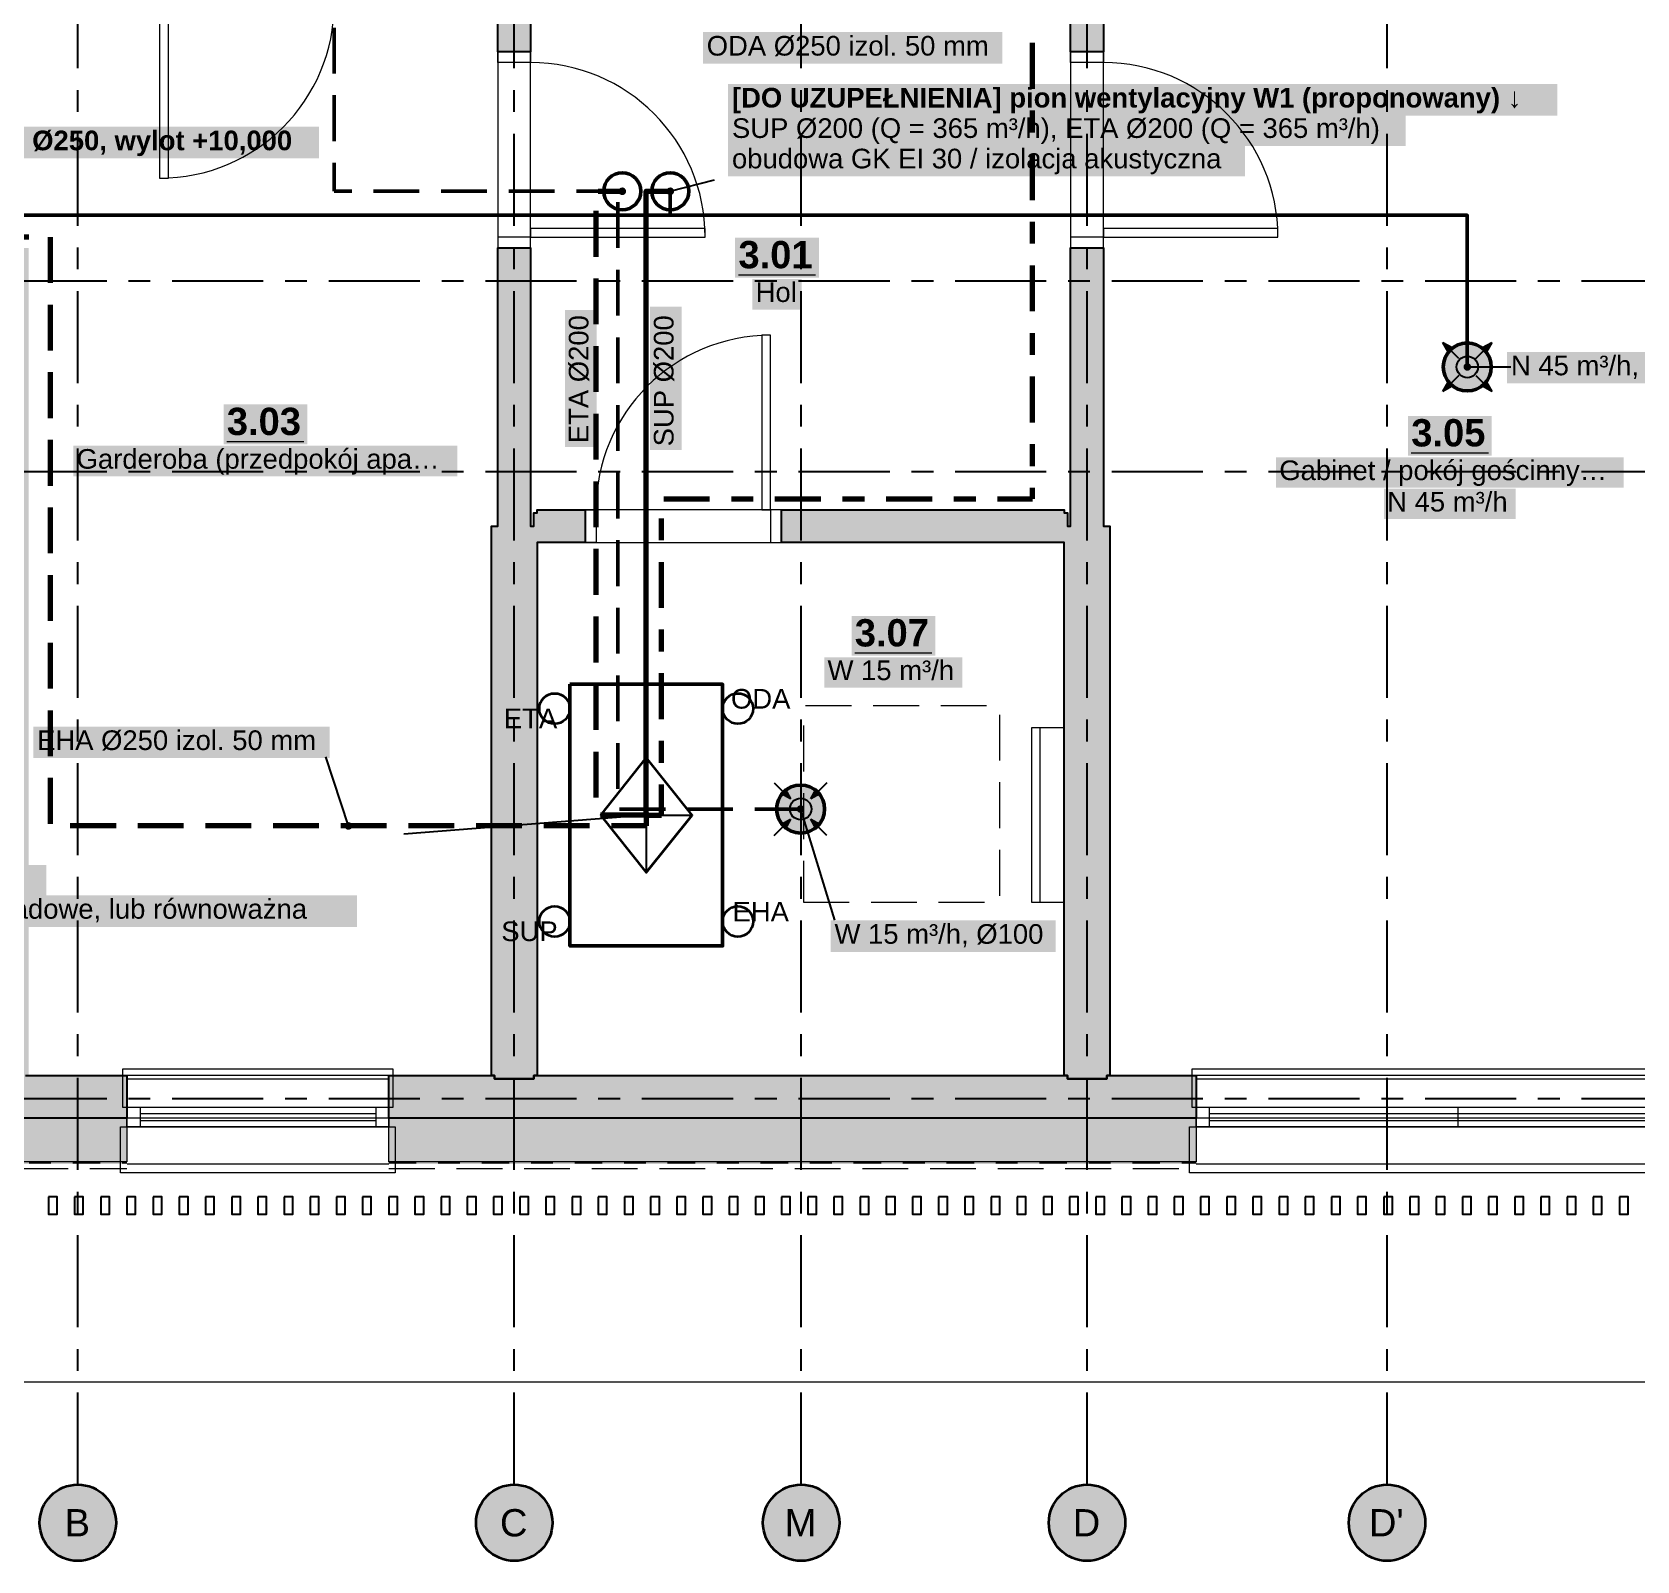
# Model space of a CAD drawing. Header units: metres. Extents: x -3.2 to 60.6, y -2.1 to 10.4.
# Drawn here: x 45.69 to 53.04, y -2.12 to 4.89 of the extents above; entities that cross this region are included whole.
import ezdxf

# ---------------------------------------------------------------- set-up
doc = ezdxf.new("R2010")
doc.units = ezdxf.units.M
for name, pattern in [('KRESKOWA', [5.25, 4.2, -1.05]), ('PUNKTOWA', [10.5, 8.4, -1.05, 0, -1.05]), ('PUNKTOWA_KROTKA', [6.3, 4.2, -1.05, 0, -1.05])]:
    doc.linetypes.add(name, pattern=pattern)
doc.layers.add('A-MASKA', color=7, linetype='Continuous', lineweight=18)
doc.layers.add('S-OPISY', color=2, linetype='Continuous', lineweight=25)
for name, color, linetype, lineweight, true_color in [('I-BRAKI', 6, 'KRESKOWA', 25, 0xb0008a), ('I-OSIE', 8, 'PUNKTOWA', 18, 0x7a7a7a), ('I-PODKLAD', 8, 'Continuous', 18, 0x9a9a9a), ('I-PODKLAD-SCIANY', 8, 'Continuous', 25, 0x6e6e6e), ('I-PODKLAD-WYPELN', 254, 'Continuous', 18, 0xe6e6e6), ('I-POMIESZCZENIA', 8, 'Continuous', 25, 0x4a4a4a), ('S-WENT', 3, 'Continuous', 35, 0x008a00)]:
    doc.layers.add(name, color=color, linetype=linetype, lineweight=lineweight, true_color=true_color)
doc.styles.add('PL_ARIAL', font='arial.ttf')
doc.styles.add('PL_ARIAL_B', font='arialbd.ttf')

msp = doc.modelspace()

# ---------------------------------------------------------------- hatches: boundary and pattern name
at = {"layer": 'A-MASKA', "true_color": 0xffffff}
for points in [[(48.7595, 4.7449), (50.1322, 4.7449), (50.1322, 4.8897), (48.7595, 4.8897)], [(48.8753, 4.5068), (52.675, 4.5068), (52.675, 4.6516), (48.8753, 4.6516)], [(48.8753, 4.3673), (51.9809, 4.3673), (51.9809, 4.5121), (48.8753, 4.5121)], [(44.006, 4.3108), (47.0009, 4.3108), (47.0009, 4.4556), (44.006, 4.4556)], [(48.8753, 4.2278), (51.2445, 4.2278), (51.2445, 4.3726), (48.8753, 4.3726)], [(48.9074, 3.7645), (49.291, 3.7645), (49.291, 3.947), (48.9074, 3.947)], [(48.9861, 3.6177), (49.2124, 3.6177), (49.2124, 3.7575), (48.9861, 3.7575)], [(48.2723, 2.9876), (48.2723, 3.6164), (48.1275, 3.6164), (48.1275, 2.9876)], [(48.6623, 2.973), (48.6623, 3.631), (48.5175, 3.631), (48.5175, 2.973)], [(52.4453, 3.279), (53.4473, 3.279), (53.4473, 3.4238), (52.4453, 3.4238)], [(46.5628, 2.9999), (46.9464, 2.9999), (46.9464, 3.1824), (46.5628, 3.1824)], [(51.9909, 2.9477), (52.3745, 2.9477), (52.3745, 3.1302), (51.9909, 3.1302)], [(45.8743, 2.8531), (47.6349, 2.8531), (47.6349, 2.9929), (45.8743, 2.9929)], [(51.386, 2.8009), (52.9794, 2.8009), (52.9794, 2.9407), (51.386, 2.9407)], [(51.8806, 2.6569), (52.4848, 2.6569), (52.4848, 2.7967), (51.8806, 2.7967)], [(49.4407, 2.0306), (49.8243, 2.0306), (49.8243, 2.2131), (49.4407, 2.2131)], [(49.3159, 1.8838), (49.9491, 1.8838), (49.9491, 2.0236), (49.3159, 2.0236)], [(45.6907, 1.5608), (47.049, 1.5608), (47.049, 1.7056), (45.6907, 1.7056)], [(41.7016, 0.9268), (45.7503, 0.9268), (45.7503, 1.0716), (41.7016, 1.0716)], [(41.7016, 0.7873), (47.1749, 0.7873), (47.1749, 0.9321), (41.7016, 0.9321)], [(49.3453, 0.6724), (50.3763, 0.6724), (50.3763, 0.8172), (49.3453, 0.8172)]]:
    msp.add_hatch(color=7, dxfattribs=at).paths.add_polyline_path(points)
at = {"layer": 'I-BRAKI', "true_color": 0xb0008a}
msp.add_hatch(color=7, dxfattribs=at).paths.add_polyline_path([(48.6275, 4.16), (48.6269, 4.1645), (48.6252, 4.1687), (48.6224, 4.1724), (48.6187, 4.1752), (48.6145, 4.1769), (48.61, 4.1775), (48.6055, 4.1769), (48.6012, 4.1752), (48.5976, 4.1724), (48.5948, 4.1687), (48.5931, 4.1645), (48.5925, 4.16), (48.5931, 4.1555), (48.5948, 4.1512), (48.5976, 4.1476), (48.6012, 4.1448), (48.6055, 4.1431), (48.61, 4.1425), (48.6145, 4.1431), (48.6187, 4.1448), (48.6224, 4.1476), (48.6252, 4.1512), (48.6269, 4.1555)])
at = {"layer": 'I-OSIE', "true_color": 0xffffff}
for points in [[(46.07, -1.945), (46.0685, -1.9222), (46.064, -1.8997), (46.0567, -1.878), (46.0466, -1.8575), (46.0338, -1.8385), (46.0187, -1.8213), (46.0015, -1.8062), (45.9825, -1.7934), (45.962, -1.7833), (45.9403, -1.776), (45.9178, -1.7715), (45.895, -1.77), (45.8722, -1.7715), (45.8497, -1.776), (45.828, -1.7833), (45.8075, -1.7934), (45.7885, -1.8062), (45.7713, -1.8213), (45.7562, -1.8385), (45.7434, -1.8575), (45.7333, -1.878), (45.726, -1.8997), (45.7215, -1.9222), (45.72, -1.945), (45.7215, -1.9678), (45.726, -1.9903), (45.7333, -2.012), (45.7434, -2.0325), (45.7562, -2.0515), (45.7713, -2.0687), (45.7885, -2.0838), (45.8075, -2.0966), (45.828, -2.1067), (45.8497, -2.114), (45.8722, -2.1185), (45.895, -2.12), (45.9178, -2.1185), (45.9403, -2.114), (45.962, -2.1067), (45.9825, -2.0966), (46.0015, -2.0838), (46.0187, -2.0687), (46.0338, -2.0515), (46.0466, -2.0325), (46.0567, -2.012), (46.064, -1.9903), (46.0685, -1.9678)], [(48.07, -1.945), (48.0685, -1.9222), (48.064, -1.8997), (48.0567, -1.878), (48.0466, -1.8575), (48.0338, -1.8385), (48.0187, -1.8213), (48.0015, -1.8062), (47.9825, -1.7934), (47.962, -1.7833), (47.9403, -1.776), (47.9178, -1.7715), (47.895, -1.77), (47.8722, -1.7715), (47.8497, -1.776), (47.828, -1.7833), (47.8075, -1.7934), (47.7885, -1.8062), (47.7713, -1.8213), (47.7562, -1.8385), (47.7434, -1.8575), (47.7333, -1.878), (47.726, -1.8997), (47.7215, -1.9222), (47.72, -1.945), (47.7215, -1.9678), (47.726, -1.9903), (47.7333, -2.012), (47.7434, -2.0325), (47.7562, -2.0515), (47.7713, -2.0687), (47.7885, -2.0838), (47.8075, -2.0966), (47.828, -2.1067), (47.8497, -2.114), (47.8722, -2.1185), (47.895, -2.12), (47.9178, -2.1185), (47.9403, -2.114), (47.962, -2.1067), (47.9825, -2.0966), (48.0015, -2.0838), (48.0187, -2.0687), (48.0338, -2.0515), (48.0466, -2.0325), (48.0567, -2.012), (48.064, -1.9903), (48.0685, -1.9678)], [(49.385, -1.945), (49.3835, -1.9222), (49.379, -1.8997), (49.3717, -1.878), (49.3616, -1.8575), (49.3488, -1.8385), (49.3337, -1.8213), (49.3165, -1.8062), (49.2975, -1.7934), (49.277, -1.7833), (49.2553, -1.776), (49.2328, -1.7715), (49.21, -1.77), (49.1872, -1.7715), (49.1647, -1.776), (49.143, -1.7833), (49.1225, -1.7934), (49.1035, -1.8062), (49.0863, -1.8213), (49.0712, -1.8385), (49.0584, -1.8575), (49.0483, -1.878), (49.041, -1.8997), (49.0365, -1.9222), (49.035, -1.945), (49.0365, -1.9678), (49.041, -1.9903), (49.0483, -2.012), (49.0584, -2.0325), (49.0712, -2.0515), (49.0863, -2.0687), (49.1035, -2.0838), (49.1225, -2.0966), (49.143, -2.1067), (49.1647, -2.114), (49.1872, -2.1185), (49.21, -2.12), (49.2328, -2.1185), (49.2553, -2.114), (49.277, -2.1067), (49.2975, -2.0966), (49.3165, -2.0838), (49.3337, -2.0687), (49.3488, -2.0515), (49.3616, -2.0325), (49.3717, -2.012), (49.379, -1.9903), (49.3835, -1.9678)], [(50.695, -1.945), (50.6935, -1.9222), (50.689, -1.8997), (50.6817, -1.878), (50.6716, -1.8575), (50.6588, -1.8385), (50.6437, -1.8213), (50.6265, -1.8062), (50.6075, -1.7934), (50.587, -1.7833), (50.5653, -1.776), (50.5428, -1.7715), (50.52, -1.77), (50.4972, -1.7715), (50.4747, -1.776), (50.453, -1.7833), (50.4325, -1.7934), (50.4135, -1.8062), (50.3963, -1.8213), (50.3812, -1.8385), (50.3684, -1.8575), (50.3583, -1.878), (50.351, -1.8997), (50.3465, -1.9222), (50.345, -1.945), (50.3465, -1.9678), (50.351, -1.9903), (50.3583, -2.012), (50.3684, -2.0325), (50.3812, -2.0515), (50.3963, -2.0687), (50.4135, -2.0838), (50.4325, -2.0966), (50.453, -2.1067), (50.4747, -2.114), (50.4972, -2.1185), (50.52, -2.12), (50.5428, -2.1185), (50.5653, -2.114), (50.587, -2.1067), (50.6075, -2.0966), (50.6265, -2.0838), (50.6437, -2.0687), (50.6588, -2.0515), (50.6716, -2.0325), (50.6817, -2.012), (50.689, -1.9903), (50.6935, -1.9678)], [(52.07, -1.945), (52.0685, -1.9222), (52.064, -1.8997), (52.0567, -1.878), (52.0466, -1.8575), (52.0338, -1.8385), (52.0187, -1.8213), (52.0015, -1.8062), (51.9825, -1.7934), (51.962, -1.7833), (51.9403, -1.776), (51.9178, -1.7715), (51.895, -1.77), (51.8722, -1.7715), (51.8497, -1.776), (51.828, -1.7833), (51.8075, -1.7934), (51.7885, -1.8062), (51.7713, -1.8213), (51.7562, -1.8385), (51.7434, -1.8575), (51.7333, -1.878), (51.726, -1.8997), (51.7215, -1.9222), (51.72, -1.945), (51.7215, -1.9678), (51.726, -1.9903), (51.7333, -2.012), (51.7434, -2.0325), (51.7562, -2.0515), (51.7713, -2.0687), (51.7885, -2.0838), (51.8075, -2.0966), (51.828, -2.1067), (51.8497, -2.114), (51.8722, -2.1185), (51.895, -2.12), (51.9178, -2.1185), (51.9403, -2.114), (51.962, -2.1067), (51.9825, -2.0966), (52.0015, -2.0838), (52.0187, -2.0687), (52.0338, -2.0515), (52.0466, -2.0325), (52.0567, -2.012), (52.064, -1.9903), (52.0685, -1.9678)]]:
    msp.add_hatch(color=7, dxfattribs=at).paths.add_polyline_path(points)
at = {"layer": 'I-PODKLAD-WYPELN', "true_color": 0xe4e4e4}
h = msp.add_hatch(color=7, dxfattribs=at)
h.paths.add_polyline_path([(47.12, 5.02), (47.12, 5.035), (47.12, 5.035), (47.12, 5.035), (47.12, 5.035), (47.12, 5.23), (47.12, 5.23), (47.12, 5.23), (47.12, 5.23), (47.12, 5.23), (47.29, 5.23), (47.29, 6.45), (47.79, 6.45), (47.79, 8.645), (47.79, 8.645), (47.79, 8.645), (47.79, 8.645), (47.79, 8.645), (47.22, 8.645), (47.22, 8.84), (47.22, 9.05), (48.42, 9.05), (48.42, 8.84), (48.42, 8.645), (48, 8.645), (48, 8.645), (48, 8.645), (48, 5.23), (48, 5.23), (48, 5.23), (49.105, 5.23), (49.105, 5.23), (49.105, 5.23), (49.105, 5.23), (49.105, 5.23), (49.12, 5.215), (49.12, 5.215), (49.12, 5.215), (49.12, 5.215), (49.12, 5.215), (49.12, 5.215), (49.12, 5.215), (49.12, 5.215), (49.12, 5.215), (49.12, 5.215), (49.12, 5.215), (49.12, 5.215), (49.135, 5.215), (49.135, 7.47), (49.285, 7.47), (49.285, 5.215), (49.285, 5.215), (49.285, 5.215), (49.285, 5.215), (49.285, 5.215), (49.285, 5.215), (49.285, 5.035), (49.285, 5.035), (49.285, 5.035), (49.285, 5.035), (49.285, 5.035), (49.285, 5.035), (49.285, 5.035), (49.285, 5.035), (49.285, 5.035), (49.285, 5.035), (49.285, 5.035), (49.285, 5.035), (49.285, 5.035), (49.285, 5.035), (49.285, 5.035), (49.285, 5.035), (49.285, 5.035), (49.3, 5.035), (49.3, 5.035), (49.3, 5.035), (49.315, 5.02), (49.315, 5.02), (49.315, 5.02), (47.97, 5.02), (47.97, 5.02), (47.97, 5.02), (47.97, 4.8), (47.97, 4.8), (47.97, 4.8), (47.955, 4.8), (47.955, 4.8), (47.955, 4.8), (47.955, 4.8), (47.82, 4.8), (47.82, 4.8), (47.82, 4.8), (47.82, 4.8), (47.82, 4.8), (47.82, 5.02), (47.82, 5.02), (47.82, 5.02), (47.82, 5.02), (47.82, 5.02), (47.12, 5.02), (47.12, 5.02)])
h.paths.add_polyline_path([(47.79, 5.23), (47.79, 5.23), (47.79, 6.35), (47.39, 6.35), (47.39, 5.23), (47.79, 5.23), (47.79, 5.23), (47.79, 5.23)], flags=0)
h = msp.add_hatch(color=7, dxfattribs=at)
h.paths.add_polyline_path([(50.82, 5.02), (50.82, 5.02), (50.82, 5.035), (50.82, 5.035), (50.82, 5.035), (50.82, 5.035), (50.82, 5.035), (50.82, 5.035), (50.82, 5.035), (50.82, 5.035), (50.82, 5.035), (50.82, 5.035), (50.82, 5.035), (50.82, 5.035), (50.82, 5.035), (50.82, 5.035), (50.82, 5.035), (50.82, 5.035), (50.82, 5.035), (50.61, 5.035), (50.61, 5.035), (50.61, 5.035), (50.61, 5.125), (50.61, 5.125), (50.61, 5.125), (50.595, 5.125), (50.595, 4.8), (50.58, 4.8), (50.445, 4.8), (50.445, 5.125), (50.415, 5.125), (50.415, 5.125), (50.415, 5.125), (50.415, 8.645), (50.415, 8.645), (50.415, 8.645), (50.415, 8.645), (50.12, 8.645), (50.12, 8.84), (50.12, 9.05), (50.82, 9.05), (50.82, 5.425), (50.82, 5.425), (50.82, 5.425), (54.32, 5.425), (54.32, 5.425), (54.32, 5.425), (54.32, 5.425), (54.32, 3.1), (54.31, 3.1), (54.11, 3.1), (54.11, 3.1), (54.11, 3.1), (54.11, 3.1), (53.915, 3.1), (53.915, 3.1), (53.915, 3.1), (53.915, 5.02), (53.915, 5.02), (53.915, 5.02), (53.915, 5.02), (53.915, 5.02), (53.915, 5.02), (50.82, 5.02)])
h.paths.add_polyline_path([(53.93, 5.215), (53.93, 5.215), (53.93, 5.215), (53.93, 5.215), (53.93, 5.215)], flags=0)
h.paths.add_polyline_path([(54.11, 5.215), (54.11, 5.215), (54.11, 5.215), (54.11, 5.215), (54.11, 5.215), (54.11, 5.215)], flags=0)
h.paths.add_polyline_path([(50.61, 5.215), (50.61, 5.215), (50.61, 5.215), (50.61, 5.215)], flags=0)
h.paths.add_polyline_path([(50.82, 5.215), (50.82, 5.215), (50.82, 5.215), (50.82, 5.215)], flags=0)
h.paths.add_polyline_path([(50.43, 8.66), (50.43, 8.66), (50.43, 8.66), (50.43, 8.66)], flags=0)
h.paths.add_polyline_path([(50.61, 8.66), (50.61, 8.66), (50.61, 8.66), (50.61, 8.66)], flags=0)
msp.add_hatch(color=7, dxfattribs=at).paths.add_polyline_path([(45.02, -0.09), (45.02, 0.105), (45.02, 0.105), (45.02, 0.105), (45.52, 0.105), (45.52, 0.105), (45.52, 0.105), (45.52, 0.105), (45.52, 0.105), (45.52, 3.9), (45.52, 3.9), (45.52, 3.9), (45.52, 3.9), (45.52, 3.9), (45.655, 3.9), (45.655, 3.9), (45.655, 3.9), (45.67, 3.9), (45.67, 3.9), (45.67, 3.9), (45.67, 0.105), (45.67, 0.105), (45.67, 0.105), (46.12, 0.105), (46.12, 0.105), (46.12, 0.105), (46.12, -0.09), (46.12, -0.09), (46.12, -0.09), (46.12, -0.09), (46.12, -0.29), (46.12, -0.3), (45.02, -0.3), (45.02, -0.29), (45.02, -0.09), (45.02, -0.09), (45.02, -0.09)])
h = msp.add_hatch(color=7, dxfattribs=at)
h.paths.add_polyline_path([(47.32, 0.105), (47.79, 0.105), (47.79, 0.105), (47.79, 0.105), (47.79, 0.105), (47.79, 0.105), (47.79, 2.625), (47.79, 2.625), (47.79, 2.625), (47.79, 2.625), (47.79, 2.625), (47.82, 2.625), (47.82, 2.625), (47.82, 2.625), (47.82, 2.625), (47.82, 2.625), (47.82, 3.9), (47.82, 3.9), (47.82, 3.9), (47.82, 3.9), (47.82, 3.9), (47.955, 3.9), (47.955, 3.9), (47.955, 3.9), (47.97, 3.9), (47.97, 3.9), (47.97, 3.9), (47.97, 2.625), (47.97, 2.625), (47.97, 2.625), (47.985, 2.625), (47.985, 2.625), (47.985, 2.625), (47.985, 2.625), (47.985, 2.625), (47.985, 2.685), (48, 2.685), (48, 2.685), (48, 2.685), (48, 2.685), (48, 2.685), (48, 2.685), (48, 2.685), (48, 2.685), (48, 2.7), (48.22, 2.7), (48.22, 2.565), (48.22, 2.55), (48, 2.55), (48, 0.105), (48, 0.105), (48, 0.105), (50.415, 0.105), (50.415, 2.55), (49.12, 2.55), (49.12, 2.565), (49.12, 2.7), (50.415, 2.7), (50.415, 2.685), (50.415, 2.685), (50.415, 2.685), (50.415, 2.685), (50.415, 2.685), (50.415, 2.685), (50.415, 2.685), (50.415, 2.685), (50.43, 2.685), (50.43, 2.625), (50.445, 2.625), (50.445, 3.9), (50.58, 3.9), (50.595, 3.9), (50.595, 2.625), (50.61, 2.625), (50.625, 2.625), (50.625, 0.105), (51.02, 0.105), (51.02, 0.105), (51.02, 0.105), (51.02, -0.09), (51.02, -0.09), (51.02, -0.09), (51.02, -0.09), (51.02, -0.29), (51.02, -0.3), (47.32, -0.3), (47.32, -0.29), (47.32, -0.09), (47.32, -0.09), (47.32, -0.09), (47.32, -0.09), (47.32, 0.105), (47.32, 0.105)])
h.paths.add_polyline_path([(47.955, 2.625), (47.955, 2.625), (47.955, 2.625)], flags=0)
at = {"layer": 'S-OPISY', "true_color": 0x000000}
for points in [[(52.2803, 3.3545), (52.2797, 3.3591), (52.278, 3.3633), (52.2752, 3.3669), (52.2716, 3.3697), (52.2674, 3.3714), (52.2628, 3.372), (52.2583, 3.3714), (52.2541, 3.3697), (52.2505, 3.3669), (52.2477, 3.3633), (52.2459, 3.3591), (52.2453, 3.3545), (52.2459, 3.35), (52.2477, 3.3458), (52.2505, 3.3421), (52.2541, 3.3394), (52.2583, 3.3376), (52.2628, 3.337), (52.2674, 3.3376), (52.2716, 3.3394), (52.2752, 3.3421), (52.278, 3.3458), (52.2797, 3.35)], [(49.225, 1.3275), (49.2244, 1.332), (49.2227, 1.3362), (49.2199, 1.3399), (49.2162, 1.3427), (49.212, 1.3444), (49.2075, 1.345), (49.203, 1.3444), (49.1987, 1.3427), (49.1951, 1.3399), (49.1923, 1.3362), (49.1906, 1.332), (49.19, 1.3275), (49.1906, 1.323), (49.1923, 1.3187), (49.1951, 1.3151), (49.1987, 1.3123), (49.203, 1.3106), (49.2075, 1.31), (49.212, 1.3106), (49.2162, 1.3123), (49.2199, 1.3151), (49.2227, 1.3187), (49.2244, 1.323)], [(47.1525, 1.25), (47.1519, 1.2545), (47.1502, 1.2587), (47.1474, 1.2624), (47.1437, 1.2652), (47.1395, 1.2669), (47.135, 1.2675), (47.1305, 1.2669), (47.1262, 1.2652), (47.1226, 1.2624), (47.1198, 1.2587), (47.1181, 1.2545), (47.1175, 1.25), (47.1181, 1.2455), (47.1198, 1.2412), (47.1226, 1.2376), (47.1262, 1.2348), (47.1305, 1.2331), (47.135, 1.2325), (47.1395, 1.2331), (47.1437, 1.2348), (47.1474, 1.2376), (47.1502, 1.2412), (47.1519, 1.2455)], [(48.5175, 1.3), (48.5169, 1.3045), (48.5152, 1.3088), (48.5124, 1.3124), (48.5087, 1.3152), (48.5045, 1.3169), (48.5, 1.3175), (48.4955, 1.3169), (48.4912, 1.3152), (48.4876, 1.3124), (48.4848, 1.3088), (48.4831, 1.3045), (48.4825, 1.3), (48.4831, 1.2955), (48.4848, 1.2913), (48.4876, 1.2876), (48.4912, 1.2848), (48.4955, 1.2831), (48.5, 1.2825), (48.5045, 1.2831), (48.5087, 1.2848), (48.5124, 1.2876), (48.5152, 1.2913), (48.5169, 1.2955)]]:
    msp.add_hatch(color=7, dxfattribs=at).paths.add_polyline_path(points)
at = {"layer": 'S-WENT', "true_color": 0x000000}
for points in [[(48.4075, 4.16), (48.4069, 4.1645), (48.4052, 4.1687), (48.4024, 4.1724), (48.3987, 4.1752), (48.3945, 4.1769), (48.39, 4.1775), (48.3855, 4.1769), (48.3812, 4.1752), (48.3776, 4.1724), (48.3748, 4.1687), (48.3731, 4.1645), (48.3725, 4.16), (48.3731, 4.1555), (48.3748, 4.1512), (48.3776, 4.1476), (48.3812, 4.1448), (48.3855, 4.1431), (48.39, 4.1425), (48.3945, 4.1431), (48.3987, 4.1448), (48.4024, 4.1476), (48.4052, 4.1512), (48.4069, 4.1555)], [(48.6275, 4.16), (48.6269, 4.1645), (48.6252, 4.1687), (48.6224, 4.1724), (48.6187, 4.1752), (48.6145, 4.1769), (48.61, 4.1775), (48.6055, 4.1769), (48.6012, 4.1752), (48.5976, 4.1724), (48.5948, 4.1687), (48.5931, 4.1645), (48.5925, 4.16), (48.5931, 4.1555), (48.5948, 4.1512), (48.5976, 4.1476), (48.6012, 4.1448), (48.6055, 4.1431), (48.61, 4.1425), (48.6145, 4.1431), (48.6187, 4.1448), (48.6224, 4.1476), (48.6252, 4.1512), (48.6269, 4.1555)], [(52.1501, 3.4673), (52.1938, 3.4431), (52.1743, 3.4236)], [(52.3756, 3.4673), (52.3514, 3.4236), (52.3319, 3.4431)], [(52.1501, 3.2417), (52.1743, 3.2855), (52.1938, 3.266)], [(52.3756, 3.2417), (52.3319, 3.266), (52.3514, 3.2855)], [(49.1608, 1.3742), (49.1171, 1.3984), (49.1366, 1.4179)], [(49.2542, 1.3742), (49.2784, 1.4179), (49.2979, 1.3984)], [(49.1608, 1.2808), (49.1366, 1.2371), (49.1171, 1.2566)], [(49.2542, 1.2808), (49.2979, 1.2566), (49.2784, 1.2371)]]:
    msp.add_hatch(color=7, dxfattribs=at).paths.add_polyline_path(points)
at = {"layer": 'S-WENT', "true_color": 0xffffff}
for points in [[(52.3728, 3.3545), (52.3712, 3.3736), (52.3662, 3.3921), (52.3581, 3.4095), (52.3471, 3.4252), (52.3335, 3.4388), (52.3178, 3.4498), (52.3005, 3.4579), (52.2819, 3.4629), (52.2628, 3.4645), (52.2437, 3.4629), (52.2252, 3.4579), (52.2078, 3.4498), (52.1921, 3.4388), (52.1786, 3.4252), (52.1676, 3.4095), (52.1595, 3.3921), (52.1545, 3.3736), (52.1528, 3.3545), (52.1545, 3.3354), (52.1595, 3.3169), (52.1676, 3.2995), (52.1786, 3.2838), (52.1921, 3.2703), (52.2078, 3.2593), (52.2252, 3.2512), (52.2437, 3.2462), (52.2628, 3.2445), (52.2819, 3.2462), (52.3005, 3.2512), (52.3178, 3.2593), (52.3335, 3.2703), (52.3471, 3.2838), (52.3581, 3.2995), (52.3662, 3.3169), (52.3712, 3.3354)], [(49.3175, 1.3275), (49.3158, 1.3466), (49.3109, 1.3651), (49.3028, 1.3825), (49.2918, 1.3982), (49.2782, 1.4118), (49.2625, 1.4228), (49.2451, 1.4309), (49.2266, 1.4358), (49.2075, 1.4375), (49.1884, 1.4358), (49.1699, 1.4309), (49.1525, 1.4228), (49.1368, 1.4118), (49.1232, 1.3982), (49.1122, 1.3825), (49.1041, 1.3651), (49.0992, 1.3466), (49.0975, 1.3275), (49.0992, 1.3084), (49.1041, 1.2899), (49.1122, 1.2725), (49.1232, 1.2568), (49.1368, 1.2432), (49.1525, 1.2322), (49.1699, 1.2241), (49.1884, 1.2192), (49.2075, 1.2175), (49.2266, 1.2192), (49.2451, 1.2241), (49.2625, 1.2322), (49.2782, 1.2432), (49.2918, 1.2568), (49.3028, 1.2725), (49.3109, 1.2899), (49.3158, 1.3084)]]:
    msp.add_hatch(color=7, dxfattribs=at).paths.add_polyline_path(points)

# ---------------------------------------------------------------- linework, layer by layer
at = {"layer": 'I-BRAKI', "lineweight": 25, "ltscale": 0.05, "true_color": 0xb0008a, "flags": 128}
msp.add_lwpolyline([(48.61, 4.16), (48.8928, 4.2336)], dxfattribs=at)
at = {"layer": 'I-OSIE', "linetype": 'PUNKTOWA', "lineweight": 25, "ltscale": 0.050183, "flags": 128}
for points in [[(45.895, -1.77), (45.895, 9.19)], [(47.895, -1.77), (47.895, 9.19)], [(49.21, -1.77), (49.21, 9.19)], [(50.52, -1.77), (50.52, 9.19)], [(51.895, -1.77), (51.895, 9.19)]]:
    msp.add_lwpolyline(points, dxfattribs=at)
at = {"layer": 'I-OSIE', "linetype": 'PUNKTOWA', "lineweight": 25, "ltscale": 0.049728, "flags": 128}
for points in [[(39.15, 3.75), (58.3649, 3.75)], [(39.15, 2.875), (58.3649, 2.875)], [(39.15, 0), (58.3649, 0)]]:
    msp.add_lwpolyline(points, dxfattribs=at)
at = {"layer": 'I-OSIE', "linetype": 'Continuous', "lineweight": 35, "ltscale": 0.05}
for centre in [(45.895, -1.945), (47.895, -1.945), (49.21, -1.945), (50.52, -1.945), (51.895, -1.945)]:
    msp.add_circle(centre, 0.175, dxfattribs=at)
at = {"layer": 'I-PODKLAD', "lineweight": 13, "ltscale": 0.05}
for points in [[(54.3455, 5.425), (54.62, 5.425), (54.62, -1.3), (39.62, -1.3), (39.62, 5.425), (40.7195, 5.425)], [(47.82, 4.7995), (47.82, 3.9005)], [(47.97, 3.9005), (47.97, 4.7995)], [(50.445, 4.7995), (50.445, 3.9005)], [(50.595, 3.9005), (50.595, 4.7995)], [(49.1195, 2.7), (48.2205, 2.7)], [(48.2205, 2.55), (49.1195, 2.55)], [(48.5, 1.564), (48.5, 1.036)], [(48.29, 1.3), (48.71, 1.3)], [(47.3195, 0.105), (46.1205, 0.105)], [(46.1205, 0.09), (47.3195, 0.09)], [(53.4195, 0.105), (51.0205, 0.105)], [(51.0205, 0.09), (53.39, 0.09), (53.39, -0.09), (51.0205, -0.09)], [(47.3195, -0.09), (46.1205, -0.09)], [(46.1205, -0.3), (47.3195, -0.3)], [(51.0205, -0.3), (53.4195, -0.3)]]:
    msp.add_lwpolyline(points, dxfattribs=at)
at = {"layer": 'I-PODKLAD', "linetype": 'KRESKOWA', "lineweight": 13, "ltscale": 0.05, "flags": 128}
for points in [[(54.34, 3.1005), (54.34, 5.425), (54.62, 5.425), (54.62, -1.3), (39.62, -1.3), (39.62, 5.425), (40.7, 5.425), (40.7, 3.7005)], [(49.22, 0.9), (50.12, 0.9), (50.12, 1.8), (49.22, 1.8), (49.22, 0.9)], [(45.0205, -0.32), (46.1195, -0.32)], [(47.3205, -0.32), (51.0195, -0.32)]]:
    msp.add_lwpolyline(points, dxfattribs=at)
at = {"layer": 'I-PODKLAD', "lineweight": 18, "ltscale": 0.05}
for points in [[(46.27, 5.02), (46.27, 4.22), (46.31, 4.22), (46.31, 5.02)], [(47.97, 4.8), (47.97, 4.75), (47.82, 4.75), (47.82, 4.8)], [(50.595, 4.8), (50.595, 4.75), (50.445, 4.75), (50.445, 4.8)], [(47.97, 3.95), (48.77, 3.95), (48.77, 3.99), (47.97, 3.99)], [(50.595, 3.95), (51.395, 3.95), (51.395, 3.99), (50.595, 3.99)], [(47.97, 3.9), (47.97, 3.95), (47.82, 3.95), (47.82, 3.9)], [(50.595, 3.9), (50.595, 3.95), (50.445, 3.95), (50.445, 3.9)], [(49.07, 2.7), (49.07, 3.5), (49.03, 3.5), (49.03, 2.7)], [(48.22, 2.7), (48.27, 2.7), (48.27, 2.55), (48.22, 2.55)], [(49.12, 2.7), (49.07, 2.7), (49.07, 2.55), (49.12, 2.55)], [(50.415, 0.9), (50.415, 1.7), (50.265, 1.7), (50.265, 0.9)], [(46.1, -0.04), (47.34, -0.04), (47.34, 0.135), (46.1, 0.135)], [(51, -0.04), (53.44, -0.04), (53.44, 0.135), (51, 0.135)], [(46.12, -0.04), (47.32, -0.04), (47.32, -0.13), (46.12, -0.13)], [(51.02, -0.04), (53.42, -0.04), (53.42, -0.13), (51.02, -0.13)], [(46.09, -0.13), (47.35, -0.13), (47.35, -0.34), (46.09, -0.34)], [(50.99, -0.13), (53.45, -0.13), (53.45, -0.34), (50.99, -0.34)]]:
    msp.add_lwpolyline(points, close=True, dxfattribs=at)
at = {"layer": 'I-PODKLAD', "lineweight": 13, "ltscale": 0.05}
for points in [[(48.15, 1.9), (48.15, 0.7), (48.85, 0.7), (48.85, 1.9)], [(48.29, 1.3), (48.5, 1.036), (48.71, 1.3), (48.5, 1.564)]]:
    msp.add_lwpolyline(points, close=True, dxfattribs=at)
at = {"layer": 'I-PODKLAD', "lineweight": 18, "ltscale": 0.05}
for points in [[(50.305, 0.9), (50.305, 1.7)], [(46.18, -0.04), (46.18, -0.13)], [(46.18, -0.0688), (47.26, -0.0688)], [(47.26, -0.04), (47.26, -0.13)], [(51.08, -0.04), (51.08, -0.13)], [(51.08, -0.0688), (53.36, -0.0688)], [(52.22, -0.04), (52.22, -0.13)], [(46.18, -0.1012), (47.26, -0.1012)], [(51.08, -0.1012), (53.36, -0.1012)]]:
    msp.add_lwpolyline(points, dxfattribs=at)
at = {"layer": 'I-PODKLAD', "lineweight": 13, "ltscale": 0.05}
for centre in [(48.08, 1.788), (48.92, 1.788), (48.08, 0.812), (48.92, 0.812)]:
    msp.add_circle(centre, 0.07, dxfattribs=at)
for centre, start, end in [((46.27, 5.02), -90, 0), ((47.97, 3.95), 0, 90), ((50.595, 3.95), 0, 90), ((49.07, 2.7), -270, -180)]:
    msp.add_arc(centre, 0.8, start, end, dxfattribs=at)
at = {"layer": 'I-PODKLAD-SCIANY', "lineweight": 25, "ltscale": 0.05}
for points in [[(50.445, 4.8), (50.445, 4.8), (50.445, 5.125), (50.445, 5.125), (50.445, 5.125), (50.595, 5.125), (50.595, 5.125), (50.595, 5.125), (50.595, 4.8), (50.595, 4.8), (50.595, 4.8), (50.445, 4.8)], [(47.79, 2.625), (47.79, 2.625), (47.79, 2.625), (47.79, 2.625), (47.79, 2.625), (47.82, 2.625), (47.82, 2.625), (47.82, 2.625), (47.82, 2.625), (47.82, 2.625), (47.82, 2.625), (47.82, 2.625), (47.82, 2.625), (47.82, 2.625), (47.82, 2.625), (47.82, 2.625), (47.82, 2.625), (47.82, 2.625), (47.82, 2.625), (47.82, 2.625), (47.82, 2.625), (47.82, 2.625), (47.82, 3.9), (47.82, 3.9), (47.82, 3.9), (47.82, 3.9), (47.82, 3.9), (47.97, 3.9), (47.97, 3.9), (47.97, 3.9), (47.97, 2.625), (47.97, 2.625), (47.97, 2.625), (47.97, 2.625), (47.97, 2.625), (47.97, 2.625), (47.97, 2.625), (47.97, 2.625), (47.97, 2.625), (47.97, 2.625), (47.97, 2.625), (47.97, 2.625), (47.97, 2.625), (47.97, 2.625), (47.97, 2.625), (47.97, 2.625), (47.97, 2.625), (47.985, 2.625), (47.985, 2.625), (47.985, 2.625), (47.985, 2.625), (47.985, 2.625), (47.985, 2.625), (47.985, 2.625), (47.985, 2.625), (47.985, 2.625), (47.985, 2.625), (47.985, 2.625), (47.985, 2.625), (47.985, 2.625), (47.985, 2.625), (47.985, 2.625), (47.985, 2.625), (47.985, 2.625), (47.985, 2.685), (47.985, 2.685), (47.985, 2.685), (48, 2.685), (48, 2.685), (48, 2.685), (48, 2.685), (48, 2.685), (48, 2.685), (48, 2.685), (48, 2.685), (48, 2.685), (48, 2.685), (48, 2.685), (48, 2.685), (48, 2.685), (48, 2.685), (48, 2.685), (48, 2.685), (48, 2.685), (48, 2.7), (48, 2.7), (48, 2.7), (48.22, 2.7), (48.22, 2.7), (48.22, 2.7), (48.22, 2.55), (48.22, 2.55), (48.22, 2.55), (48, 2.55), (48, 2.55), (48, 2.55), (48, 2.55), (48, 2.55), (48, 2.55), (48, 2.55), (48, 2.55), (48, 2.55), (48, 2.55), (48, 2.55), (48, 2.55), (48, 2.55), (48, 2.55), (48, 2.55), (48, 2.55), (48, 2.55), (48, 0.105), (48, 0.105), (48, 0.105), (47.985, 0.105), (47.985, 0.105), (47.985, 0.105), (47.985, 0.105), (47.985, 0.105), (47.985, 0.105), (47.985, 0.105), (47.985, 0.105), (47.985, 0.105), (47.985, 0.105), (47.985, 0.105), (47.985, 0.105), (47.985, 0.105), (47.985, 0.105), (47.985, 0.105), (47.985, 0.105), (47.985, 0.105), (47.985, 0.09), (47.985, 0.09), (47.985, 0.09), (47.985, 0.09), (47.985, 0.09), (47.805, 0.09), (47.805, 0.09), (47.805, 0.09), (47.805, 0.09), (47.805, 0.09), (47.805, 0.105), (47.805, 0.105), (47.805, 0.105), (47.805, 0.105), (47.805, 0.105), (47.805, 0.105), (47.805, 0.105), (47.805, 0.105), (47.805, 0.105), (47.805, 0.105), (47.805, 0.105), (47.805, 0.105), (47.805, 0.105), (47.805, 0.105), (47.805, 0.105), (47.805, 0.105), (47.805, 0.105), (47.79, 0.105), (47.79, 0.105), (47.79, 0.105), (47.79, 0.105), (47.79, 0.105)], [(49.12, 2.55), (49.12, 2.55), (49.12, 2.7), (49.12, 2.7), (49.12, 2.7), (50.415, 2.7), (50.415, 2.7), (50.415, 2.7), (50.415, 2.685), (50.415, 2.685), (50.415, 2.685), (50.415, 2.685), (50.415, 2.685), (50.415, 2.685), (50.415, 2.685), (50.415, 2.685), (50.415, 2.685), (50.415, 2.685), (50.415, 2.685), (50.415, 2.685), (50.415, 2.685), (50.415, 2.685), (50.415, 2.685), (50.415, 2.685), (50.415, 2.685), (50.43, 2.685), (50.43, 2.685), (50.43, 2.685), (50.43, 2.625), (50.43, 2.625), (50.43, 2.625), (50.43, 2.625), (50.43, 2.625), (50.43, 2.625), (50.43, 2.625), (50.43, 2.625), (50.43, 2.625), (50.43, 2.625), (50.43, 2.625), (50.43, 2.625), (50.43, 2.625), (50.43, 2.625), (50.43, 2.625), (50.43, 2.625), (50.43, 2.625), (50.445, 2.625), (50.445, 2.625), (50.445, 2.625), (50.445, 2.625), (50.445, 2.625), (50.445, 2.625), (50.445, 2.625), (50.445, 2.625), (50.445, 2.625), (50.445, 2.625), (50.445, 2.625), (50.445, 2.625), (50.445, 2.625), (50.445, 2.625), (50.445, 2.625), (50.445, 2.625), (50.445, 2.625), (50.445, 3.9), (50.445, 3.9), (50.445, 3.9), (50.595, 3.9), (50.595, 3.9), (50.595, 3.9), (50.595, 2.625), (50.595, 2.625), (50.595, 2.625), (50.595, 2.625), (50.595, 2.625), (50.595, 2.625), (50.595, 2.625), (50.595, 2.625), (50.595, 2.625), (50.595, 2.625), (50.595, 2.625), (50.595, 2.625), (50.595, 2.625), (50.595, 2.625), (50.595, 2.625), (50.595, 2.625), (50.595, 2.625), (50.625, 2.625), (50.625, 2.625), (50.625, 2.625), (50.625, 0.105), (50.625, 0.105), (50.625, 0.105), (50.61, 0.105), (50.61, 0.105), (50.61, 0.105), (50.61, 0.105), (50.61, 0.105), (50.61, 0.105), (50.61, 0.105), (50.61, 0.105), (50.61, 0.105), (50.61, 0.105), (50.61, 0.105), (50.61, 0.105), (50.61, 0.105), (50.61, 0.105), (50.61, 0.105), (50.61, 0.105), (50.61, 0.105), (50.61, 0.09), (50.61, 0.09), (50.61, 0.09), (50.43, 0.09), (50.43, 0.09), (50.43, 0.09), (50.43, 0.105), (50.43, 0.105), (50.43, 0.105), (50.43, 0.105), (50.43, 0.105), (50.43, 0.105), (50.43, 0.105), (50.43, 0.105), (50.43, 0.105), (50.43, 0.105), (50.43, 0.105), (50.43, 0.105), (50.43, 0.105), (50.43, 0.105), (50.43, 0.105), (50.43, 0.105), (50.43, 0.105), (50.415, 0.105), (50.415, 0.105), (50.415, 0.105), (50.415, 2.55), (50.415, 2.55), (50.415, 2.55), (50.415, 2.55), (50.415, 2.55), (50.415, 2.55), (50.415, 2.55), (50.415, 2.55), (50.415, 2.55), (50.415, 2.55), (50.415, 2.55), (50.415, 2.55), (50.415, 2.55), (50.415, 2.55), (50.415, 2.55), (50.415, 2.55), (50.415, 2.55), (49.12, 2.55)], [(47.32, 0.105), (47.32, 0.105), (47.805, 0.105), (47.805, 0.105), (47.805, 0.105), (47.805, 0.09), (47.805, 0.09), (47.805, 0.09), (47.805, 0.09), (47.805, 0.09), (47.805, 0.09), (47.805, 0.09), (47.805, 0.09), (47.805, 0.09), (47.805, 0.09), (47.805, 0.09), (47.805, 0.09), (47.805, 0.09), (47.805, 0.09), (47.805, 0.09), (47.805, 0.09), (47.805, 0.09), (47.985, 0.09), (47.985, 0.09), (47.985, 0.09), (47.985, 0.09), (47.985, 0.09), (47.985, 0.09), (47.985, 0.09), (47.985, 0.09), (47.985, 0.09), (47.985, 0.09), (47.985, 0.09), (47.985, 0.09), (47.985, 0.09), (47.985, 0.09), (47.985, 0.09), (47.985, 0.09), (47.985, 0.09), (47.985, 0.105), (47.985, 0.105), (47.985, 0.105), (50.43, 0.105), (50.43, 0.105), (50.43, 0.105), (50.43, 0.105), (50.43, 0.09), (50.43, 0.09), (50.43, 0.09), (50.43, 0.09), (50.43, 0.09), (50.43, 0.09), (50.43, 0.09), (50.43, 0.09), (50.43, 0.09), (50.43, 0.09), (50.43, 0.09), (50.43, 0.09), (50.43, 0.09), (50.43, 0.09), (50.43, 0.09), (50.43, 0.09), (50.43, 0.09), (50.61, 0.09), (50.61, 0.09), (50.61, 0.09), (50.61, 0.09), (50.61, 0.09), (50.61, 0.09), (50.61, 0.09), (50.61, 0.09), (50.61, 0.09), (50.61, 0.09), (50.61, 0.09), (50.61, 0.09), (50.61, 0.09), (50.61, 0.09), (50.61, 0.09), (50.61, 0.09), (50.61, 0.09), (50.61, 0.105), (50.61, 0.105), (50.61, 0.105), (50.61, 0.105), (51.02, 0.105), (51.02, 0.105), (51.02, 0.105), (51.02, 0.105), (51.02, -0.09), (51.02, -0.09), (51.02, -0.09), (51.02, -0.09), (47.32, -0.09), (47.32, -0.09), (47.32, -0.09), (47.32, 0.105)], [(45.76, -0.45), (45.76, -0.53), (45.8, -0.53), (45.8, -0.45)], [(45.88, -0.45), (45.88, -0.53), (45.92, -0.53), (45.92, -0.45)], [(46, -0.45), (46, -0.53), (46.04, -0.53), (46.04, -0.45)], [(46.12, -0.45), (46.12, -0.53), (46.16, -0.53), (46.16, -0.45)], [(46.24, -0.45), (46.24, -0.53), (46.28, -0.53), (46.28, -0.45)], [(46.36, -0.45), (46.36, -0.53), (46.4, -0.53), (46.4, -0.45)], [(46.48, -0.45), (46.48, -0.53), (46.52, -0.53), (46.52, -0.45)], [(46.6, -0.45), (46.6, -0.53), (46.64, -0.53), (46.64, -0.45)], [(46.72, -0.45), (46.72, -0.53), (46.76, -0.53), (46.76, -0.45)], [(46.84, -0.45), (46.84, -0.53), (46.88, -0.53), (46.88, -0.45)], [(46.96, -0.45), (46.96, -0.53), (47, -0.53), (47, -0.45)], [(47.08, -0.45), (47.08, -0.53), (47.12, -0.53), (47.12, -0.45)], [(47.2, -0.45), (47.2, -0.53), (47.24, -0.53), (47.24, -0.45)], [(47.32, -0.45), (47.32, -0.53), (47.36, -0.53), (47.36, -0.45)], [(47.44, -0.45), (47.44, -0.53), (47.48, -0.53), (47.48, -0.45)], [(47.56, -0.45), (47.56, -0.53), (47.6, -0.53), (47.6, -0.45)], [(47.68, -0.45), (47.68, -0.53), (47.72, -0.53), (47.72, -0.45)], [(47.8, -0.45), (47.8, -0.53), (47.84, -0.53), (47.84, -0.45)], [(47.92, -0.45), (47.92, -0.53), (47.96, -0.53), (47.96, -0.45)], [(48.04, -0.45), (48.04, -0.53), (48.08, -0.53), (48.08, -0.45)], [(48.16, -0.45), (48.16, -0.53), (48.2, -0.53), (48.2, -0.45)], [(48.28, -0.45), (48.28, -0.53), (48.32, -0.53), (48.32, -0.45)], [(48.4, -0.45), (48.4, -0.53), (48.44, -0.53), (48.44, -0.45)], [(48.52, -0.45), (48.52, -0.53), (48.56, -0.53), (48.56, -0.45)], [(48.64, -0.45), (48.64, -0.53), (48.68, -0.53), (48.68, -0.45)], [(48.76, -0.45), (48.76, -0.53), (48.8, -0.53), (48.8, -0.45)], [(48.88, -0.45), (48.88, -0.53), (48.92, -0.53), (48.92, -0.45)], [(49, -0.45), (49, -0.53), (49.04, -0.53), (49.04, -0.45)], [(49.12, -0.45), (49.12, -0.53), (49.16, -0.53), (49.16, -0.45)], [(49.24, -0.45), (49.24, -0.53), (49.28, -0.53), (49.28, -0.45)], [(49.36, -0.45), (49.36, -0.53), (49.4, -0.53), (49.4, -0.45)], [(49.48, -0.45), (49.48, -0.53), (49.52, -0.53), (49.52, -0.45)], [(49.6, -0.45), (49.6, -0.53), (49.64, -0.53), (49.64, -0.45)], [(49.72, -0.45), (49.72, -0.53), (49.76, -0.53), (49.76, -0.45)], [(49.84, -0.45), (49.84, -0.53), (49.88, -0.53), (49.88, -0.45)], [(49.96, -0.45), (49.96, -0.53), (50, -0.53), (50, -0.45)], [(50.08, -0.45), (50.08, -0.53), (50.12, -0.53), (50.12, -0.45)], [(50.2, -0.45), (50.2, -0.53), (50.24, -0.53), (50.24, -0.45)], [(50.32, -0.45), (50.32, -0.53), (50.36, -0.53), (50.36, -0.45)], [(50.44, -0.45), (50.44, -0.53), (50.48, -0.53), (50.48, -0.45)], [(50.56, -0.45), (50.56, -0.53), (50.6, -0.53), (50.6, -0.45)], [(50.68, -0.45), (50.68, -0.53), (50.72, -0.53), (50.72, -0.45)], [(50.8, -0.45), (50.8, -0.53), (50.84, -0.53), (50.84, -0.45)], [(50.92, -0.45), (50.92, -0.53), (50.96, -0.53), (50.96, -0.45)], [(51.04, -0.45), (51.04, -0.53), (51.08, -0.53), (51.08, -0.45)], [(51.16, -0.45), (51.16, -0.53), (51.2, -0.53), (51.2, -0.45)], [(51.28, -0.45), (51.28, -0.53), (51.32, -0.53), (51.32, -0.45)], [(51.4, -0.45), (51.4, -0.53), (51.44, -0.53), (51.44, -0.45)], [(51.52, -0.45), (51.52, -0.53), (51.56, -0.53), (51.56, -0.45)], [(51.64, -0.45), (51.64, -0.53), (51.68, -0.53), (51.68, -0.45)], [(51.76, -0.45), (51.76, -0.53), (51.8, -0.53), (51.8, -0.45)], [(51.88, -0.45), (51.88, -0.53), (51.92, -0.53), (51.92, -0.45)], [(52, -0.45), (52, -0.53), (52.04, -0.53), (52.04, -0.45)], [(52.12, -0.45), (52.12, -0.53), (52.16, -0.53), (52.16, -0.45)], [(52.24, -0.45), (52.24, -0.53), (52.28, -0.53), (52.28, -0.45)], [(52.36, -0.45), (52.36, -0.53), (52.4, -0.53), (52.4, -0.45)], [(52.48, -0.45), (52.48, -0.53), (52.52, -0.53), (52.52, -0.45)], [(52.6, -0.45), (52.6, -0.53), (52.64, -0.53), (52.64, -0.45)], [(52.72, -0.45), (52.72, -0.53), (52.76, -0.53), (52.76, -0.45)], [(52.84, -0.45), (52.84, -0.53), (52.88, -0.53), (52.88, -0.45)], [(52.96, -0.45), (52.96, -0.53), (53, -0.53), (53, -0.45)]]:
    msp.add_lwpolyline(points, close=True, dxfattribs=at)
for points in [[(47.97, 5.02), (47.97, 4.8), (47.97, 4.8), (47.97, 4.8), (47.82, 4.8), (47.82, 4.8), (47.82, 4.8), (47.82, 4.8), (47.82, 4.8), (47.82, 5.02)], [(45.655, 0.105), (46.12, 0.105), (46.12, 0.105), (46.12, 0.105), (46.12, -0.09), (46.12, -0.09), (46.12, -0.09), (45.02, -0.09)]]:
    msp.add_lwpolyline(points, dxfattribs=at)
at = {"layer": 'I-PODKLAD-SCIANY', "lineweight": 13, "ltscale": 0.05}
for points in [[(45.02, -0.29), (45.02, -0.29), (45.02, -0.09), (45.02, -0.09), (45.02, -0.09), (46.12, -0.09), (46.12, -0.09), (46.12, -0.09), (46.12, -0.29), (46.12, -0.29), (46.12, -0.29), (45.02, -0.29)], [(47.32, -0.29), (47.32, -0.29), (47.32, -0.09), (47.32, -0.09), (47.32, -0.09), (51.02, -0.09), (51.02, -0.09), (51.02, -0.09), (51.02, -0.29), (51.02, -0.29), (51.02, -0.29), (47.32, -0.29)]]:
    msp.add_lwpolyline(points, close=True, dxfattribs=at)
at = {"layer": 'I-PODKLAD-SCIANY', "linetype": 'PUNKTOWA_KROTKA', "lineweight": 13, "ltscale": 0.03, "flags": 128}
for points in [[(45.02, -0.295), (46.12, -0.295)], [(47.32, -0.295), (51.02, -0.295)]]:
    msp.add_lwpolyline(points, dxfattribs=at)
at = {"layer": 'I-POMIESZCZENIA', "lineweight": 18, "ltscale": 0.05}
for points in [[(48.9224, 3.777), (49.276, 3.777)], [(46.5778, 3.0124), (46.9314, 3.0124)], [(52.0059, 2.9602), (52.3595, 2.9602)], [(49.4557, 2.0431), (49.8093, 2.0431)]]:
    msp.add_lwpolyline(points, dxfattribs=at)
at = {"layer": 'S-OPISY', "lineweight": 25, "ltscale": 0.05}
for points in [[(52.2628, 3.3545), (52.4628, 3.3545)], [(47.135, 1.25), (47.0315, 1.5666)], [(49.2075, 1.3275), (49.3628, 0.8177)], [(48.5, 1.3), (47.3892, 1.2116)]]:
    msp.add_lwpolyline(points, dxfattribs=at)
at = {"layer": 'S-WENT', "linetype": 'PUNKTOWA_KROTKA', "lineweight": 70, "ltscale": 0.05, "flags": 128}
msp.add_lwpolyline([(48.5, 1.3), (48.57, 1.3), (48.57, 2.75), (50.27, 2.75), (50.27, 8.05), (53.47, 8.05)], dxfattribs=at)
at = {"layer": 'S-WENT', "linetype": 'KRESKOWA', "lineweight": 50, "ltscale": 0.05, "flags": 128}
for points in [[(48.39, 4.16), (47.07, 4.16), (47.07, 7.5475), (46.895, 7.5475)], [(49.2075, 1.3275), (48.37, 1.3275), (48.37, 4.15)]]:
    msp.add_lwpolyline(points, dxfattribs=at)
at = {"layer": 'S-WENT', "lineweight": 50, "ltscale": 0.05}
for points in [[(48.61, 4.16), (48.61, 4.05), (45.37, 4.05), (45.37, 1.5588), (43.34, 1.5588)], [(52.2628, 3.3545), (52.2628, 4.05), (48.57, 4.05)]]:
    msp.add_lwpolyline(points, dxfattribs=at)
at = {"layer": 'S-WENT', "linetype": 'KRESKOWA', "lineweight": 70, "ltscale": 0.05, "flags": 128}
for points in [[(48.5, 1.3), (48.27, 1.3), (48.27, 4.16), (48.39, 4.16)], [(48.5, 1.3), (48.5, 1.25), (45.77, 1.25), (45.77, 3.95), (43.92, 3.95), (43.92, 4)]]:
    msp.add_lwpolyline(points, dxfattribs=at)
at = {"layer": 'S-WENT', "lineweight": 70, "ltscale": 0.05}
msp.add_lwpolyline([(48.5, 1.3), (48.5, 4.16), (48.61, 4.16)], dxfattribs=at)
at = {"layer": 'S-WENT', "lineweight": 25, "ltscale": 0.05}
for points in [[(52.1501, 3.4673), (52.1938, 3.4431), (52.1743, 3.4236)], [(52.3756, 3.4673), (52.3514, 3.4236), (52.3319, 3.4431)], [(52.1501, 3.2417), (52.1743, 3.2855), (52.1938, 3.266)], [(52.3756, 3.2417), (52.3319, 3.266), (52.3514, 3.2855)], [(49.1608, 1.3742), (49.1171, 1.3984), (49.1366, 1.4179)], [(49.2542, 1.3742), (49.2784, 1.4179), (49.2979, 1.3984)], [(49.1608, 1.2808), (49.1366, 1.2371), (49.1171, 1.2566)], [(49.2542, 1.2808), (49.2979, 1.2566), (49.2784, 1.2371)]]:
    msp.add_lwpolyline(points, close=True, dxfattribs=at)
at = {"layer": 'S-WENT', "linetype": 'Continuous', "lineweight": 25, "ltscale": 0.05, "flags": 128}
for points in [[(52.224, 3.3934), (52.1501, 3.4673)], [(52.3017, 3.3934), (52.3756, 3.4673)], [(52.224, 3.3156), (52.1501, 3.2417)], [(52.3017, 3.3156), (52.3756, 3.2417)], [(49.0869, 1.4481), (49.1608, 1.3742)], [(49.3281, 1.4481), (49.2542, 1.3742)], [(49.0869, 1.2069), (49.1608, 1.2808)], [(49.3281, 1.2069), (49.2542, 1.2808)]]:
    msp.add_lwpolyline(points, dxfattribs=at)
at = {"layer": 'S-WENT', "lineweight": 50, "ltscale": 0.05}
msp.add_lwpolyline([(48.15, 1.9), (48.15, 0.7), (48.85, 0.7), (48.85, 1.9)], close=True, dxfattribs=at)
at = {"layer": 'S-WENT', "lineweight": 35, "ltscale": 0.05}
msp.add_lwpolyline([(48.29, 1.3), (48.5, 1.036), (48.71, 1.3), (48.5, 1.564)], close=True, dxfattribs=at)
at = {"layer": 'S-WENT', "lineweight": 25, "ltscale": 0.05}
for points in [[(48.5, 1.564), (48.5, 1.036)], [(48.29, 1.3), (48.71, 1.3)]]:
    msp.add_lwpolyline(points, dxfattribs=at)
at = {"layer": 'S-WENT', "lineweight": 50, "ltscale": 0.05}
for centre in [(48.39, 4.16), (48.61, 4.16)]:
    msp.add_circle(centre, 0.085, dxfattribs=at)
at = {"layer": 'S-WENT', "linetype": 'Continuous', "lineweight": 50, "ltscale": 0.05}
for centre in [(52.2628, 3.3545), (49.2075, 1.3275)]:
    msp.add_circle(centre, 0.11, dxfattribs=at)
at = {"layer": 'S-WENT', "linetype": 'Continuous', "lineweight": 25, "ltscale": 0.05}
for centre in [(52.2628, 3.3545), (49.2075, 1.3275)]:
    msp.add_circle(centre, 0.0495, dxfattribs=at)
at = {"layer": 'S-WENT', "lineweight": 35, "ltscale": 0.05}
for centre in [(48.08, 1.788), (48.92, 1.788), (48.08, 0.812), (48.92, 0.812)]:
    msp.add_circle(centre, 0.07, dxfattribs=at)

# ---------------------------------------------------------------- texts
at = {"layer": 'I-BRAKI', "true_color": 0xb0008a}
for s, style, p in [('[DO UZUPEŁNIENIA] pion wentylacyjny W1 (proponowany) ↓', 'PL_ARIAL_B', (48.8928, 4.5441)), ('SUP Ø200 (Q = 365 m³/h), ETA Ø200 (Q = 365 m³/h)', 'PL_ARIAL', (48.8928, 4.4046)), ('obudowa GK EI 30 / izolacja akustyczna', 'PL_ARIAL', (48.8928, 4.2651))]:
    msp.add_text(s, height=0.09, dxfattribs=dict(at, style=style)).set_placement(p)
at = {"layer": 'I-OSIE', "style": 'PL_ARIAL'}
for s, p in [('B', (45.8344, -2.0075)), ('C', (47.8294, -2.0075)), ('M', (49.1343, -2.0075)), ('D', (50.4544, -2.0075)), ("D'", (51.812, -2.0075))]:
    msp.add_text(s, height=0.125, dxfattribs=at).set_placement(p)
at = {"layer": 'I-POMIESZCZENIA'}
for s, height, style, p in [('3.01', 0.125, 'PL_ARIAL_B', (48.9224, 3.807)), ('Hol', 0.09, 'PL_ARIAL', (49.0011, 3.6525)), ('3.03', 0.125, 'PL_ARIAL_B', (46.5778, 3.0424)), ('3.05', 0.125, 'PL_ARIAL_B', (52.0059, 2.9902)), ('Garderoba (przedpokój apa…', 0.09, 'PL_ARIAL', (45.8893, 2.8879)), ('Gabinet / pokój gościnny…', 0.09, 'PL_ARIAL', (51.401, 2.8357)), ('N 45 m³/h', 0.09, 'PL_ARIAL', (51.8956, 2.6917)), ('3.07', 0.125, 'PL_ARIAL_B', (49.4557, 2.0731)), ('W 15 m³/h', 0.09, 'PL_ARIAL', (49.3309, 1.9186))]:
    msp.add_text(s, height=height, dxfattribs=dict(at, style=style)).set_placement(p)
at = {"layer": 'S-OPISY'}
for s, style, p in [('ODA Ø250 izol. 50 mm', 'PL_ARIAL', (48.777, 4.7822)), ('WYRZUTNIA dachowa EHA Ø250, wylot +10,000', 'PL_ARIAL_B', (44.0235, 4.3481)), ('N 45 m³/h, Ø100', 'PL_ARIAL', (52.4628, 3.3163)), ('EHA Ø250 izol. 50 mm', 'PL_ARIAL', (45.7082, 1.5981)), ('ISO ePM1 50 % (nawiew), ISO Coarse 60 % (wywiew) — dane przykładowe, lub równoważna', 'PL_ARIAL', (41.7191, 0.8246)), ('W 15 m³/h, Ø100', 'PL_ARIAL', (49.3628, 0.7097))]:
    msp.add_text(s, height=0.09, dxfattribs=dict(at, style=style)).set_placement(p)
at = {"layer": 'S-OPISY', "style": 'PL_ARIAL'}
for s, p in [('ETA Ø200', (48.235, 3.0051)), ('SUP Ø200', (48.625, 2.9905))]:
    msp.add_text(s, height=0.09, rotation=90, dxfattribs=at).set_placement(p)
at = {"layer": 'S-WENT', "style": 'PL_ARIAL'}
for s, p in [('ODA', (48.8883, 1.788)), ('ETA', (47.8476, 1.698)), ('EHA', (48.8955, 0.812)), ('SUP', (47.8355, 0.722))]:
    msp.add_text(s, height=0.09, dxfattribs=at).set_placement(p)

doc.saveas('drawing.dxf')
